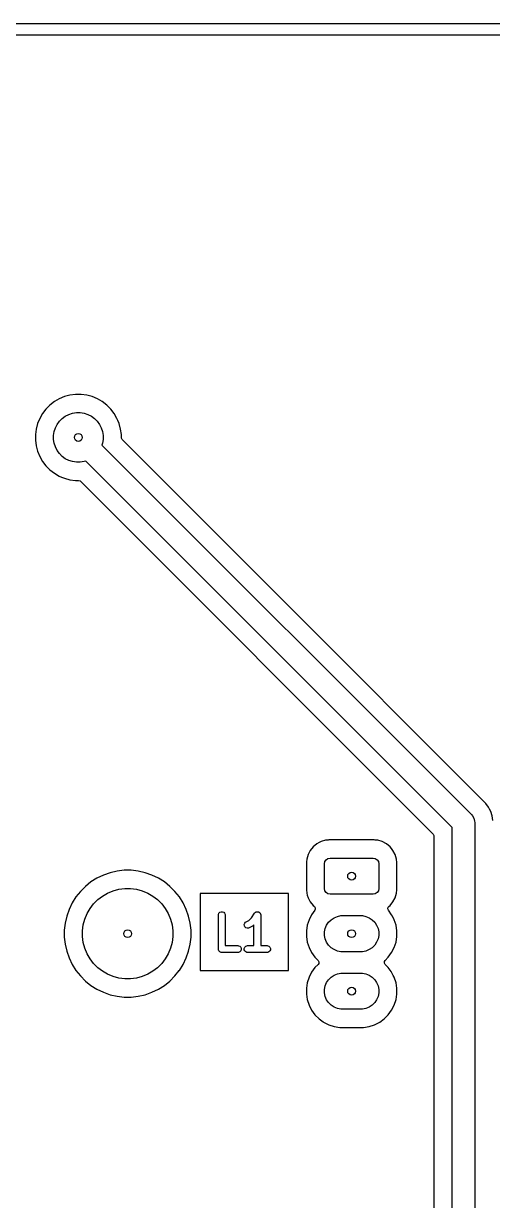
# Model space of a CAD drawing. Extents: x 20 to 124, y -124 to -20.
# Drawn here: x 71.6 to 92.3, y -72 to -20 of the extents above; entities that cross this region are included whole.
import ezdxf

# ---------------------------------------------------------------- set-up
doc = ezdxf.new("R2010")
doc.units = 0
doc.layers.add('BLACK', color=7, linetype='CONTINUOUS')
doc.layers.add('WHITE', color=7, linetype='CONTINUOUS')

msp = doc.modelspace()

# ---------------------------------------------------------------- linework, layer by layer
at = {"layer": 'BLACK', "linetype": 'CONTINUOUS'}
for p, q in [((20.6245, -20.5005), (123.3755, -20.5005)), ((73.890424, -36.387001), (73.643438, -36.419517)), ((73.890429, -36.387), (73.890424, -36.387001)), ((73.890435, -36.387), (73.890429, -36.387)), ((74.139565, -36.387), (73.890435, -36.387)), ((74.13957, -36.387), (74.139565, -36.387)), ((74.139575, -36.387001), (74.13957, -36.387)), ((74.386561, -36.419517), (74.139575, -36.387001)), ((72.759218, -36.855566), (72.583066, -37.031718)), ((72.759225, -36.85556), (72.759218, -36.855566)), ((72.956873, -36.7039), (72.759225, -36.85556)), ((73.172623, -36.579337), (72.956873, -36.7039)), ((73.172638, -36.57933), (73.172623, -36.579337)), ((73.402792, -36.483998), (73.172638, -36.57933)), ((73.643438, -36.419517), (73.402792, -36.483998)), ((74.627207, -36.483998), (74.386561, -36.419517)), ((74.857361, -36.57933), (74.627207, -36.483998)), ((74.857376, -36.579337), (74.857361, -36.57933)), ((75.073126, -36.7039), (74.857376, -36.579337)), ((75.270774, -36.85556), (75.073126, -36.7039)), ((75.270781, -36.855566), (75.270774, -36.85556)), ((75.446933, -37.031718), (75.270781, -36.855566)), ((72.4314, -37.229373), (72.306837, -37.445123)), ((72.58306, -37.031725), (72.4314, -37.229373)), ((72.583066, -37.031718), (72.58306, -37.031725)), ((73.300607, -37.451053), (73.440252, -37.349596)), ((73.440252, -37.349596), (73.594048, -37.271233)), ((73.594048, -37.271233), (73.75821, -37.217893)), ((73.75821, -37.217893), (73.928695, -37.190891)), ((73.928695, -37.190891), (74.101305, -37.190891)), ((74.101305, -37.190891), (74.27179, -37.217893)), ((74.27179, -37.217893), (74.435952, -37.271233)), ((74.435952, -37.271233), (74.589748, -37.349596)), ((74.589748, -37.349596), (74.729393, -37.451053)), ((75.446939, -37.031725), (75.446933, -37.031718)), ((75.598599, -37.229373), (75.446939, -37.031725)), ((75.723162, -37.445123), (75.598599, -37.229373)), ((72.147017, -37.915938), (72.114501, -38.162924)), ((72.211498, -37.675292), (72.147017, -37.915938)), ((72.30683, -37.445138), (72.211498, -37.675292)), ((72.306837, -37.445123), (72.30683, -37.445138)), ((72.945393, -38.03071), (72.998733, -37.866548)), ((72.998733, -37.866548), (73.077096, -37.712752)), ((73.077096, -37.712752), (73.178553, -37.573107)), ((73.178553, -37.573107), (73.300607, -37.451053)), ((74.729393, -37.451053), (74.851447, -37.573107)), ((74.851447, -37.573107), (74.952904, -37.712752)), ((74.952904, -37.712752), (75.031267, -37.866548)), ((75.031267, -37.866548), (75.084607, -38.03071)), ((75.723169, -37.445138), (75.723162, -37.445123)), ((75.764253, -37.544325), (75.723169, -37.445138)), ((75.818502, -37.675293), (75.764253, -37.544325)), ((75.882982, -37.915935), (75.818502, -37.675293)), ((75.9155, -38.162935), (75.882982, -37.915935)), ((72.114501, -38.162924), (72.1145, -38.162941)), ((72.1145, -38.162941), (72.1145, -38.412058)), ((72.1145, -38.412058), (72.114501, -38.412075)), ((72.114501, -38.412075), (72.147017, -38.659061)), ((72.918391, -38.201195), (72.945393, -38.03071)), ((72.918391, -38.373805), (72.918391, -38.201195)), ((72.945393, -38.54429), (72.918391, -38.373805)), ((75.084607, -38.03071), (75.111609, -38.201195)), ((75.111609, -38.373805), (75.084607, -38.54429)), ((75.111609, -38.201195), (75.111609, -38.373805)), ((75.9155, -38.162941), (75.9155, -38.162935)), ((75.9155, -38.297453), (75.9155, -38.162941)), ((75.918334, -38.323811), (75.9155, -38.297453)), ((75.951819, -38.385134), (75.918334, -38.323811)), ((82.928861, -45.362176), (75.951819, -38.385134)), ((72.147017, -38.659061), (72.211498, -38.899707)), ((72.211498, -38.899707), (72.30683, -39.129861)), ((72.998733, -38.708452), (72.945393, -38.54429)), ((73.077096, -38.862248), (72.998733, -38.708452)), ((73.178553, -39.001893), (73.077096, -38.862248)), ((75.084607, -38.54429), (75.058682, -38.624076)), ((75.058682, -38.624076), (91.388353, -54.953747)), ((72.30683, -39.129861), (72.306837, -39.129876)), ((72.306837, -39.129876), (72.4314, -39.345626)), ((72.4314, -39.345626), (72.58306, -39.543274)), ((73.300607, -39.123947), (73.178553, -39.001893)), ((73.440252, -39.225404), (73.300607, -39.123947)), ((73.594048, -39.303767), (73.440252, -39.225404)), ((73.75821, -39.357107), (73.594048, -39.303767)), ((73.928695, -39.384109), (73.75821, -39.357107)), ((74.101305, -39.384109), (73.928695, -39.384109)), ((74.27179, -39.357107), (74.101305, -39.384109)), ((74.351576, -39.331182), (74.27179, -39.357107)), ((90.5348, -55.514406), (74.351576, -39.331182)), ((72.58306, -39.543274), (72.583066, -39.543281)), ((72.583066, -39.543281), (72.759218, -39.719433)), ((72.759218, -39.719433), (72.759225, -39.719439)), ((72.759225, -39.719439), (72.956873, -39.871099)), ((72.956873, -39.871099), (73.172623, -39.995662)), ((73.172623, -39.995662), (73.172638, -39.995669)), ((73.172638, -39.995669), (73.271825, -40.036753)), ((73.271825, -40.036753), (73.402793, -40.091002)), ((73.402793, -40.091002), (73.643435, -40.155482)), ((73.643435, -40.155482), (73.890435, -40.188)), ((73.890435, -40.188), (74.024953, -40.188)), ((74.024953, -40.188), (74.091992, -40.207685)), ((74.091992, -40.207685), (74.112634, -40.224319)), ((74.112634, -40.224319), (89.697981, -55.809666)), ((92.026766, -54.460081), (82.928861, -45.362176)), ((92.147087, -54.625689), (92.026766, -54.460081)), ((91.388353, -54.953747), (91.431461, -55.002903)), ((91.431461, -55.002903), (91.431477, -55.002919)), ((91.431477, -55.002919), (91.49674, -55.115958)), ((91.49674, -55.115958), (91.530523, -55.242037)), ((92.193552, -54.716884), (92.147087, -54.625689)), ((92.193553, -54.716885), (92.193552, -54.716884)), ((92.240018, -54.808076), (92.193553, -54.716885)), ((92.303277, -55.002765), (92.240018, -54.808076)), ((92.3353, -55.204948), (92.303277, -55.002765)), ((90.5348, -97.0173), (90.5348, -55.514406)), ((91.530523, -55.242037), (91.530523, -55.242052)), ((91.530523, -55.242052), (91.5348, -55.3073)), ((91.5348, -55.3073), (91.5348, -96.810194)), ((84.741043, -56.147269), (84.662487, -56.189259)), ((84.939067, -56.087199), (84.741043, -56.147269)), ((85.055298, -56.075751), (84.939067, -56.087199)), ((85.093392, -56.072), (85.055298, -56.075751)), ((87.096608, -56.072), (85.093392, -56.072)), ((87.131805, -56.075466), (87.096608, -56.072)), ((87.250934, -56.087199), (87.131805, -56.075466)), ((87.250934, -56.0872), (87.250932, -56.087199)), ((87.250932, -56.087199), (87.250934, -56.087199)), ((87.448954, -56.147268), (87.250934, -56.0872)), ((87.63145, -56.244815), (87.448954, -56.147268)), ((89.697981, -55.809666), (89.731466, -55.870989)), ((89.731466, -55.870989), (89.7343, -55.897347)), ((89.7343, -55.897347), (89.7343, -88.21429)), ((84.267317, -56.536047), (84.169769, -56.718543)), ((84.398589, -56.376089), (84.267317, -56.536047)), ((84.558547, -56.244817), (84.398589, -56.376089)), ((84.558548, -56.244816), (84.558547, -56.244817)), ((84.55855, -56.244815), (84.558548, -56.244816)), ((84.662487, -56.189259), (84.55855, -56.244815)), ((87.631453, -56.244817), (87.63145, -56.244815)), ((87.79141, -56.376089), (87.631452, -56.244817)), ((87.631452, -56.244817), (87.631453, -56.244817)), ((87.853462, -56.451701), (87.79141, -56.376089)), ((87.922685, -56.53605), (87.853462, -56.451701)), ((88.020232, -56.718546), (87.922685, -56.53605)), ((84.095759, -57.058116), (84.0945, -57.070895)), ((84.0945, -57.070895), (84.0945, -58.274104)), ((84.098251, -57.032798), (84.095759, -57.058116)), ((84.109699, -56.916567), (84.098251, -57.032798)), ((84.169769, -56.718543), (84.109699, -56.916567)), ((84.895, -57.1225), (84.91403, -57.026829)), ((84.895, -58.2225), (84.895, -57.1225)), ((84.91403, -57.026829), (84.968223, -56.945723)), ((84.968223, -56.945723), (85.049329, -56.89153)), ((85.049329, -56.89153), (85.145, -56.8725)), ((85.145, -56.8725), (87.045, -56.8725)), ((87.045, -56.8725), (87.140671, -56.89153)), ((87.140671, -56.89153), (87.221777, -56.945723)), ((87.221777, -56.945723), (87.27597, -57.026829)), ((87.27597, -57.026829), (87.295, -57.1225)), ((87.295, -57.1225), (87.295, -58.2225)), ((88.0803, -56.916566), (88.020232, -56.718546)), ((88.0955, -57.070892), (88.0803, -56.916566)), ((88.0955, -58.274108), (88.0955, -57.070892)), ((75.121604, -57.621098), (74.838213, -57.757572)), ((75.418498, -57.517211), (75.121604, -57.621098)), ((75.4185, -57.51721), (75.418498, -57.517211)), ((75.725156, -57.447218), (75.4185, -57.51721)), ((75.725172, -57.447216), (75.725156, -57.447218)), ((76.037722, -57.412), (75.725172, -57.447216)), ((76.037727, -57.412), (76.037722, -57.412)), ((76.352273, -57.412), (76.037727, -57.412)), ((76.352277, -57.412), (76.352273, -57.412)), ((76.664827, -57.447216), (76.352277, -57.412)), ((76.664843, -57.447218), (76.664827, -57.447216)), ((76.971499, -57.51721), (76.664843, -57.447218)), ((76.971501, -57.517211), (76.971499, -57.51721)), ((77.268395, -57.621098), (76.971501, -57.517211)), ((77.551786, -57.757572), (77.268395, -57.621098)), ((74.325956, -58.121038), (74.103538, -58.343456)), ((74.571878, -57.924922), (74.325956, -58.121038)), ((74.838213, -57.757572), (74.571878, -57.924922)), ((75.804819, -58.250929), (76.064194, -58.216782)), ((76.064194, -58.216782), (76.325806, -58.216782)), ((76.325806, -58.216782), (76.585181, -58.250929)), ((77.551789, -57.757574), (77.551786, -57.757572)), ((77.818123, -57.924923), (77.551789, -57.757574)), ((78.064044, -58.121039), (77.818123, -57.924923)), ((78.286461, -58.343456), (78.064044, -58.121039)), ((84.91403, -58.318171), (84.895, -58.2225)), ((87.295, -58.2225), (87.27597, -58.318171)), ((73.907422, -58.589378), (73.740072, -58.855713)), ((74.103538, -58.343456), (73.907422, -58.589378)), ((74.69132, -58.893808), (74.876308, -58.70882)), ((74.876308, -58.70882), (75.08386, -58.549561)), ((75.08386, -58.549561), (75.310423, -58.418755)), ((75.310423, -58.418755), (75.552121, -58.31864)), ((75.552121, -58.31864), (75.804819, -58.250929)), ((76.585181, -58.250929), (76.837879, -58.31864)), ((76.837879, -58.31864), (77.079577, -58.418755)), ((77.079577, -58.418755), (77.30614, -58.549561)), ((77.30614, -58.549561), (77.513692, -58.70882)), ((77.513692, -58.70882), (77.69868, -58.893808)), ((78.482577, -58.589377), (78.286461, -58.343456)), ((78.649926, -58.855711), (78.482577, -58.589377)), ((83.311215, -58.432484), (79.400214, -58.432484)), ((79.400214, -58.432484), (79.400214, -61.846328)), ((83.311215, -61.846328), (83.311215, -58.432484)), ((84.0945, -58.274104), (84.109699, -58.428432)), ((84.109699, -58.428432), (84.13485, -58.511345)), ((84.13485, -58.511345), (84.169768, -58.626454)), ((84.169768, -58.626454), (84.267315, -58.80895)), ((84.968223, -58.399277), (84.91403, -58.318171)), ((85.049329, -58.45347), (84.968223, -58.399277)), ((85.145, -58.4725), (85.049329, -58.45347)), ((87.045, -58.4725), (85.145, -58.4725)), ((87.140671, -58.45347), (87.045, -58.4725)), ((87.221777, -58.399277), (87.140671, -58.45347)), ((87.27597, -58.318171), (87.221777, -58.399277)), ((87.922685, -58.80895), (88.020232, -58.626454)), ((88.020232, -58.626454), (88.0803, -58.428434)), ((88.0803, -58.428434), (88.0955, -58.274108)), ((73.603598, -59.139104), (73.499711, -59.435998)), ((73.740072, -58.855713), (73.603598, -59.139104)), ((74.401255, -59.327923), (74.532061, -59.10136)), ((74.532061, -59.10136), (74.69132, -58.893808)), ((77.69868, -58.893808), (77.857939, -59.10136)), ((77.857939, -59.10136), (77.988745, -59.327923)), ((78.786402, -59.139106), (78.649926, -58.855711)), ((78.890289, -59.436), (78.786402, -59.139106)), ((80.230994, -59.307492), (80.272378, -59.266108)), ((80.272378, -59.266108), (80.32645, -59.24371)), ((80.32645, -59.24371), (80.384978, -59.24371)), ((80.384978, -59.24371), (80.43905, -59.266108)), ((80.43905, -59.266108), (80.480434, -59.307492)), ((81.820966, -59.284872), (81.833308, -59.276606)), ((81.833308, -59.276606), (81.843807, -59.266108)), ((81.843807, -59.266108), (81.857383, -59.260484)), ((81.857383, -59.260484), (81.869596, -59.252306)), ((81.869596, -59.252306), (81.884157, -59.249393)), ((81.884157, -59.249393), (81.897879, -59.24371)), ((81.897879, -59.24371), (81.912576, -59.24371)), ((81.912576, -59.24371), (81.926986, -59.240828)), ((81.926986, -59.240828), (81.941556, -59.24371)), ((81.941556, -59.24371), (81.956407, -59.24371)), ((81.956407, -59.24371), (81.969981, -59.249332)), ((81.969981, -59.249332), (81.9844, -59.252185)), ((81.9844, -59.252185), (81.99676, -59.260425)), ((81.99676, -59.260425), (82.010479, -59.266108)), ((82.010479, -59.266108), (82.020868, -59.276497)), ((82.020868, -59.276497), (82.033099, -59.284651)), ((84.267315, -58.80895), (84.398547, -58.968858)), ((84.468703, -59.177418), (84.326129, -59.373655)), ((84.398547, -58.968858), (84.39859, -58.96891)), ((84.39859, -58.96891), (84.447049, -59.00868)), ((84.447049, -59.00868), (84.486383, -59.066426)), ((84.488254, -59.13627), (84.468703, -59.177418)), ((84.486383, -59.066426), (84.488254, -59.13627)), ((87.697816, -59.111612), (87.713641, -59.043558)), ((87.721296, -59.177418), (87.697816, -59.111612)), ((87.713641, -59.043558), (87.742948, -59.008681)), ((87.86387, -59.373655), (87.721296, -59.177418)), ((87.742948, -59.008681), (87.79141, -58.96891)), ((87.79141, -58.96891), (87.922685, -58.80895)), ((73.429716, -59.742672), (73.3945, -60.055222)), ((73.429718, -59.742656), (73.429716, -59.742672)), ((73.49971, -59.436), (73.429718, -59.742656)), ((73.499711, -59.435998), (73.49971, -59.436)), ((74.233429, -59.822319), (74.30114, -59.569621)), ((74.30114, -59.569621), (74.401255, -59.327923)), ((77.988745, -59.327923), (78.08886, -59.569621)), ((78.08886, -59.569621), (78.156571, -59.822319)), ((78.960282, -59.74266), (78.890289, -59.436)), ((78.9955, -60.055227), (78.960282, -59.74266)), ((80.205714, -59.390828), (80.208596, -59.361564)), ((80.205714, -60.890828), (80.205714, -59.390828)), ((80.208596, -59.361564), (80.230994, -59.307492)), ((80.480434, -59.307492), (80.502832, -59.361564)), ((80.502832, -59.361564), (80.505714, -59.390828)), ((80.505714, -59.390828), (80.505714, -60.740828)), ((81.34975, -59.800639), (81.368257, -59.745116)), ((81.368257, -59.745116), (81.406604, -59.700901)), ((81.406604, -59.700901), (81.43149, -59.685236)), ((81.43149, -59.685236), (81.552575, -59.624692)), ((81.552575, -59.624692), (81.667716, -59.509551)), ((81.667716, -59.509551), (81.802336, -59.307623)), ((81.802336, -59.307623), (81.802402, -59.307542)), ((81.802402, -59.307542), (81.802423, -59.307492)), ((81.802423, -59.307492), (81.802534, -59.30738)), ((81.802534, -59.30738), (81.820966, -59.284872)), ((82.033099, -59.284651), (82.041364, -59.296993)), ((82.041364, -59.296993), (82.051863, -59.307492)), ((82.051863, -59.307492), (82.057486, -59.321068)), ((82.057486, -59.321068), (82.065665, -59.333281)), ((82.065665, -59.333281), (82.068577, -59.347843)), ((82.068577, -59.347843), (82.074261, -59.361564)), ((82.074261, -59.361564), (82.077112, -59.390516)), ((82.077112, -59.390516), (82.077143, -59.39067)), ((82.077143, -59.39067), (82.077132, -59.390722)), ((82.077132, -59.390722), (82.077143, -59.390828)), ((82.077143, -59.390828), (82.077143, -60.740828)), ((84.21176, -59.598116), (84.13391, -59.837714)), ((84.326129, -59.373655), (84.21176, -59.598116)), ((84.989463, -59.835383), (85.076592, -59.704985)), ((85.076592, -59.704985), (85.187485, -59.594092)), ((85.187485, -59.594092), (85.317883, -59.506963)), ((85.317883, -59.506963), (85.462772, -59.446948)), ((85.462772, -59.446948), (85.616586, -59.416352)), ((85.616586, -59.416352), (85.695, -59.4125)), ((85.695, -59.4125), (86.495, -59.4125)), ((86.495, -59.4125), (86.573414, -59.416352)), ((86.573414, -59.416352), (86.727228, -59.446948)), ((86.727228, -59.446948), (86.872117, -59.506963)), ((86.872117, -59.506963), (87.002515, -59.594092)), ((87.002515, -59.594092), (87.113408, -59.704985)), ((87.113408, -59.704985), (87.200537, -59.835383)), ((87.895635, -59.435998), (87.86387, -59.373655)), ((87.978239, -59.598116), (87.895635, -59.435998)), ((87.978239, -59.598118), (87.978239, -59.598116)), ((87.978241, -59.598121), (87.978239, -59.598118)), ((88.05609, -59.837715), (87.978241, -59.598121)), ((73.3945, -60.055222), (73.3945, -60.369777)), ((74.199282, -60.081694), (74.233429, -59.822319)), ((74.199282, -60.343306), (74.199282, -60.081694)), ((78.156571, -59.822319), (78.190718, -60.081694)), ((78.190718, -60.081694), (78.190718, -60.343306)), ((78.9955, -60.369773), (78.9955, -60.055227)), ((81.353899, -59.859019), (81.34975, -59.800639)), ((81.380073, -59.911368), (81.353899, -59.859019)), ((81.424288, -59.949715), (81.380073, -59.911368)), ((81.479811, -59.968222), (81.424288, -59.949715)), ((81.538191, -59.964073), (81.479811, -59.968222)), ((81.565654, -59.953564), (81.538191, -59.964073)), ((81.708511, -59.882135), (81.565654, -59.953564)), ((81.721104, -59.874207), (81.708511, -59.882135)), ((81.724764, -59.872692), (81.721104, -59.874207)), ((81.728883, -59.86931), (81.724764, -59.872692)), ((81.733397, -59.86647), (81.728883, -59.86931)), ((81.735993, -59.863476), (81.733397, -59.86647)), ((81.747495, -59.854037), (81.735993, -59.863476)), ((81.777143, -59.824389), (81.747495, -59.854037)), ((81.777143, -60.740828), (81.777143, -59.824389)), ((84.13391, -59.837714), (84.0945, -60.086538)), ((84.0945, -60.086538), (84.0945, -60.338461)), ((84.898852, -60.134086), (84.929448, -59.980272)), ((84.898852, -60.290914), (84.898852, -60.134086)), ((84.929448, -60.444728), (84.898852, -60.290914)), ((84.929448, -59.980272), (84.989463, -59.835383)), ((87.200537, -59.835383), (87.260552, -59.980272)), ((87.260552, -59.980272), (87.291148, -60.134086)), ((87.291148, -60.290914), (87.260552, -60.444728)), ((87.291148, -60.134086), (87.291148, -60.290914)), ((88.0955, -60.086538), (88.05609, -59.837715)), ((88.0955, -60.338462), (88.0955, -60.086538)), ((73.3945, -60.369777), (73.429716, -60.682327)), ((73.429716, -60.682327), (73.429718, -60.682343)), ((73.429718, -60.682343), (73.49971, -60.988999)), ((74.233429, -60.602681), (74.199282, -60.343306)), ((74.30114, -60.855379), (74.233429, -60.602681)), ((78.156571, -60.602681), (78.08886, -60.855379)), ((78.190718, -60.343306), (78.156571, -60.602681)), ((78.890289, -60.989), (78.960282, -60.68234)), ((78.960282, -60.68234), (78.9955, -60.369773)), ((80.505714, -60.740828), (81.07, -60.740828)), ((81.07, -60.740828), (81.099264, -60.74371)), ((81.099264, -60.74371), (81.153336, -60.766108)), ((81.153336, -60.766108), (81.19472, -60.807492)), ((81.19472, -60.807492), (81.217118, -60.861564)), ((81.351454, -60.861564), (81.373852, -60.807492)), ((81.373852, -60.807492), (81.415236, -60.766108)), ((81.415236, -60.766108), (81.469308, -60.74371)), ((81.469308, -60.74371), (81.498572, -60.740828)), ((81.498572, -60.740828), (81.777143, -60.740828)), ((82.077143, -60.740828), (82.355715, -60.740828)), ((82.355715, -60.740828), (82.384979, -60.74371)), ((82.384979, -60.74371), (82.439051, -60.766108)), ((82.439051, -60.766108), (82.480435, -60.807492)), ((82.480435, -60.807492), (82.502833, -60.861564)), ((84.0945, -60.338461), (84.13391, -60.587285)), ((84.13391, -60.587285), (84.21176, -60.826883)), ((84.21176, -60.826883), (84.326132, -61.051348)), ((84.989463, -60.589617), (84.929448, -60.444728)), ((85.076592, -60.720015), (84.989463, -60.589617)), ((85.187485, -60.830908), (85.076592, -60.720015)), ((85.317883, -60.918037), (85.187485, -60.830908)), ((87.002515, -60.830908), (86.872117, -60.918037)), ((87.113408, -60.720015), (87.002515, -60.830908)), ((87.200537, -60.589617), (87.113408, -60.720015)), ((87.260552, -60.444728), (87.200537, -60.589617)), ((87.86387, -61.051345), (87.978241, -60.826879)), ((87.978241, -60.826879), (88.05609, -60.587285)), ((88.05609, -60.587285), (88.0955, -60.338462)), ((73.49971, -60.988999), (73.499711, -60.989001)), ((73.499711, -60.989001), (73.603598, -61.285895)), ((73.603598, -61.285895), (73.740072, -61.569286)), ((74.401255, -61.097077), (74.30114, -60.855379)), ((74.532061, -61.32364), (74.401255, -61.097077)), ((74.69132, -61.531192), (74.532061, -61.32364)), ((77.857939, -61.32364), (77.69868, -61.531192)), ((77.988745, -61.097077), (77.857939, -61.32364)), ((78.08886, -60.855379), (77.988745, -61.097077)), ((78.649926, -61.569289), (78.786402, -61.285894)), ((78.786402, -61.285894), (78.890289, -60.989)), ((80.208596, -60.920092), (80.205714, -60.890828)), ((80.230994, -60.974164), (80.208596, -60.920092)), ((80.272378, -61.015548), (80.230994, -60.974164)), ((80.32645, -61.037946), (80.272378, -61.015548)), ((80.355714, -61.040828), (80.32645, -61.037946)), ((81.07, -61.040828), (80.355714, -61.040828)), ((81.099264, -61.037946), (81.07, -61.040828)), ((81.153336, -61.015548), (81.099264, -61.037946)), ((81.19472, -60.974164), (81.153336, -61.015548)), ((81.217118, -60.920092), (81.19472, -60.974164)), ((81.217118, -60.861564), (81.217118, -60.920092)), ((81.351454, -60.920092), (81.351454, -60.861564)), ((81.373852, -60.974164), (81.351454, -60.920092)), ((81.415236, -61.015548), (81.373852, -60.974164)), ((81.469308, -61.037946), (81.415236, -61.015548)), ((81.498572, -61.040828), (81.469308, -61.037946)), ((82.355715, -61.040828), (81.498572, -61.040828)), ((82.384979, -61.037946), (82.355715, -61.040828)), ((82.439051, -61.015548), (82.384979, -61.037946)), ((82.480435, -60.974164), (82.439051, -61.015548)), ((82.502833, -60.920092), (82.480435, -60.974164)), ((82.502833, -60.861564), (82.502833, -60.920092)), ((84.326132, -61.051348), (84.474201, -61.255149)), ((84.474201, -61.255149), (84.474205, -61.255154)), ((84.474205, -61.255154), (84.61387, -61.394819)), ((85.462772, -60.978052), (85.317883, -60.918037)), ((85.616586, -61.008648), (85.462772, -60.978052)), ((85.695, -61.0125), (85.616586, -61.008648)), ((86.495, -61.0125), (85.695, -61.0125)), ((86.573414, -61.008648), (86.495, -61.0125)), ((86.727228, -60.978052), (86.573414, -61.008648)), ((86.872117, -60.918037), (86.727228, -60.978052)), ((87.57613, -61.394819), (87.715793, -61.255156)), ((87.715793, -61.255156), (87.86387, -61.051345)), ((73.740072, -61.569286), (73.740074, -61.569289)), ((73.740074, -61.569289), (73.907423, -61.835623)), ((73.907423, -61.835623), (74.103539, -62.081544)), ((74.876308, -61.71618), (74.69132, -61.531192)), ((75.08386, -61.875439), (74.876308, -61.71618)), ((75.310423, -62.006245), (75.08386, -61.875439)), ((77.30614, -61.875439), (77.079577, -62.006245)), ((77.513692, -61.71618), (77.30614, -61.875439)), ((77.69868, -61.531192), (77.513692, -61.71618)), ((78.286461, -62.081544), (78.47404, -61.846328)), ((78.47404, -61.846328), (78.482577, -61.835623)), ((78.482577, -61.835623), (78.649926, -61.569289)), ((79.400214, -61.846328), (83.311215, -61.846328)), ((84.474201, -61.70985), (84.326132, -61.913651)), ((84.474205, -61.709845), (84.474201, -61.70985)), ((84.61387, -61.570181), (84.474205, -61.709845)), ((84.61387, -61.394819), (84.647355, -61.456142)), ((84.642371, -61.525834), (84.61387, -61.570181)), ((84.647355, -61.456142), (84.642371, -61.525834)), ((87.542645, -61.508858), (87.547629, -61.439166)), ((87.57613, -61.570181), (87.542645, -61.508858)), ((87.547629, -61.439166), (87.57613, -61.394819)), ((87.715794, -61.709845), (87.57613, -61.570181)), ((87.715798, -61.70985), (87.715794, -61.709845)), ((87.844952, -61.887617), (87.715798, -61.70985)), ((74.103539, -62.081544), (74.325956, -62.303961)), ((74.325956, -62.303961), (74.571877, -62.500077)), ((75.552121, -62.10636), (75.310423, -62.006245)), ((75.804819, -62.174071), (75.552121, -62.10636)), ((76.064194, -62.208218), (75.804819, -62.174071)), ((76.325806, -62.208218), (76.064194, -62.208218)), ((76.585181, -62.174071), (76.325806, -62.208218)), ((76.837879, -62.10636), (76.585181, -62.174071)), ((77.079577, -62.006245), (76.837879, -62.10636)), ((77.818123, -62.500077), (78.064044, -62.303961)), ((78.064044, -62.303961), (78.286461, -62.081544)), ((84.13391, -62.377714), (84.0945, -62.626538)), ((84.21176, -62.138116), (84.13391, -62.377714)), ((84.326132, -61.913651), (84.21176, -62.138116)), ((84.929448, -62.520272), (84.989463, -62.375383)), ((84.989463, -62.375383), (85.076592, -62.244985)), ((85.076592, -62.244985), (85.187485, -62.134092)), ((85.187485, -62.134092), (85.317883, -62.046963)), ((85.317883, -62.046963), (85.462772, -61.986948)), ((85.462772, -61.986948), (85.616586, -61.956352)), ((85.616586, -61.956352), (85.695, -61.9525)), ((85.695, -61.9525), (86.495, -61.9525)), ((86.495, -61.9525), (86.573414, -61.956352)), ((86.573414, -61.956352), (86.727228, -61.986948)), ((86.727228, -61.986948), (86.872117, -62.046963)), ((86.872117, -62.046963), (87.002515, -62.134092)), ((87.002515, -62.134092), (87.113408, -62.244985)), ((87.113408, -62.244985), (87.200537, -62.375383)), ((87.200537, -62.375383), (87.260552, -62.520272)), ((87.86387, -61.913655), (87.844952, -61.887617)), ((87.936747, -62.056684), (87.86387, -61.913655)), ((87.978239, -62.138116), (87.936747, -62.056684)), ((87.978239, -62.138118), (87.978239, -62.138116)), ((87.978241, -62.138121), (87.978239, -62.138118)), ((88.05609, -62.377715), (87.978241, -62.138121)), ((88.0955, -62.626538), (88.05609, -62.377715)), ((74.571877, -62.500077), (74.838211, -62.667426)), ((74.838211, -62.667426), (75.121606, -62.803902)), ((75.121606, -62.803902), (75.4185, -62.907789)), ((75.4185, -62.907789), (75.72516, -62.977782)), ((76.66484, -62.977782), (76.9715, -62.907789)), ((76.9715, -62.907789), (77.268394, -62.803902)), ((77.268394, -62.803902), (77.551789, -62.667426)), ((77.551789, -62.667426), (77.818123, -62.500077)), ((84.0945, -62.626538), (84.0945, -62.878461)), ((84.0945, -62.878461), (84.13391, -63.127285)), ((84.898852, -62.674086), (84.929448, -62.520272)), ((84.898852, -62.830914), (84.898852, -62.674086)), ((84.929448, -62.984728), (84.898852, -62.830914)), ((87.260552, -62.520272), (87.291148, -62.674086)), ((87.291148, -62.830914), (87.260552, -62.984728)), ((87.291148, -62.674086), (87.291148, -62.830914)), ((88.05609, -63.127285), (88.0955, -62.878462)), ((88.0955, -62.878462), (88.0955, -62.626538)), ((75.72516, -62.977782), (76.037723, -63.012999)), ((76.037723, -63.012999), (76.037724, -63.013)), ((76.037724, -63.013), (76.037727, -63.013)), ((76.037727, -63.013), (76.352276, -63.013)), ((76.352276, -63.012999), (76.66484, -62.977782)), ((76.352276, -63.013), (76.352276, -63.012999)), ((84.13391, -63.127285), (84.21176, -63.366883)), ((84.21176, -63.366883), (84.326132, -63.591348)), ((84.989463, -63.129617), (84.929448, -62.984728)), ((85.076592, -63.260015), (84.989463, -63.129617)), ((85.187485, -63.370908), (85.076592, -63.260015)), ((85.317883, -63.458037), (85.187485, -63.370908)), ((87.002515, -63.370908), (86.872117, -63.458037)), ((87.113408, -63.260015), (87.002515, -63.370908)), ((87.200537, -63.129617), (87.113408, -63.260015)), ((87.260552, -62.984728), (87.200537, -63.129617)), ((87.86387, -63.591345), (87.978241, -63.366879)), ((87.978241, -63.366879), (88.05609, -63.127285)), ((84.326132, -63.591348), (84.474201, -63.795149)), ((84.474201, -63.795149), (84.474205, -63.795154)), ((84.474205, -63.795154), (84.652345, -63.973294)), ((85.462772, -63.518052), (85.317883, -63.458037)), ((85.616586, -63.548648), (85.462772, -63.518052)), ((85.695, -63.5525), (85.616586, -63.548648)), ((86.495, -63.5525), (85.695, -63.5525)), ((86.573414, -63.548648), (86.495, -63.5525)), ((86.727228, -63.518052), (86.573414, -63.548648)), ((86.872117, -63.458037), (86.727228, -63.518052)), ((87.537656, -63.973293), (87.715793, -63.795156)), ((87.715793, -63.795156), (87.86387, -63.591345)), ((84.652345, -63.973294), (84.65235, -63.973298)), ((84.65235, -63.973298), (84.830117, -64.102452)), ((84.830117, -64.102452), (84.856155, -64.12137)), ((84.856155, -64.12137), (84.999184, -64.194247)), ((84.999184, -64.194247), (85.080616, -64.235739)), ((85.080616, -64.235739), (85.080618, -64.235739)), ((85.080618, -64.235739), (85.080621, -64.235741)), ((85.080621, -64.235741), (85.320215, -64.31359)), ((85.320215, -64.31359), (85.569038, -64.353)), ((85.569038, -64.353), (85.569039, -64.353)), ((85.569039, -64.353), (86.620961, -64.353)), ((86.620961, -64.353), (86.620962, -64.353)), ((86.620962, -64.353), (86.869785, -64.31359)), ((86.869785, -64.31359), (87.109379, -64.235741)), ((87.109379, -64.235741), (87.333845, -64.12137)), ((87.333845, -64.12137), (87.537656, -63.973293))]:
    msp.add_line(p, q, dxfattribs=at)
at = {"layer": 'BLACK'}
for centre in [(74.015, -38.2875), (86.095, -57.6725), (76.195, -60.2125), (86.095, -60.2125), (86.095, -62.7525)]:
    msp.add_circle(centre, 0.175, dxfattribs=at)
at = {"layer": 'WHITE', "linetype": 'CONTINUOUS'}
msp.add_line((20, -20), (124, -20), dxfattribs=at)
at = {"layer": 'WHITE'}
for centre in [(74.015, -38.2875), (86.095, -57.6725), (76.195, -60.2125), (86.095, -60.2125), (86.095, -62.7525)]:
    msp.add_circle(centre, 0.175, dxfattribs=at)

doc.saveas('drawing.dxf')
